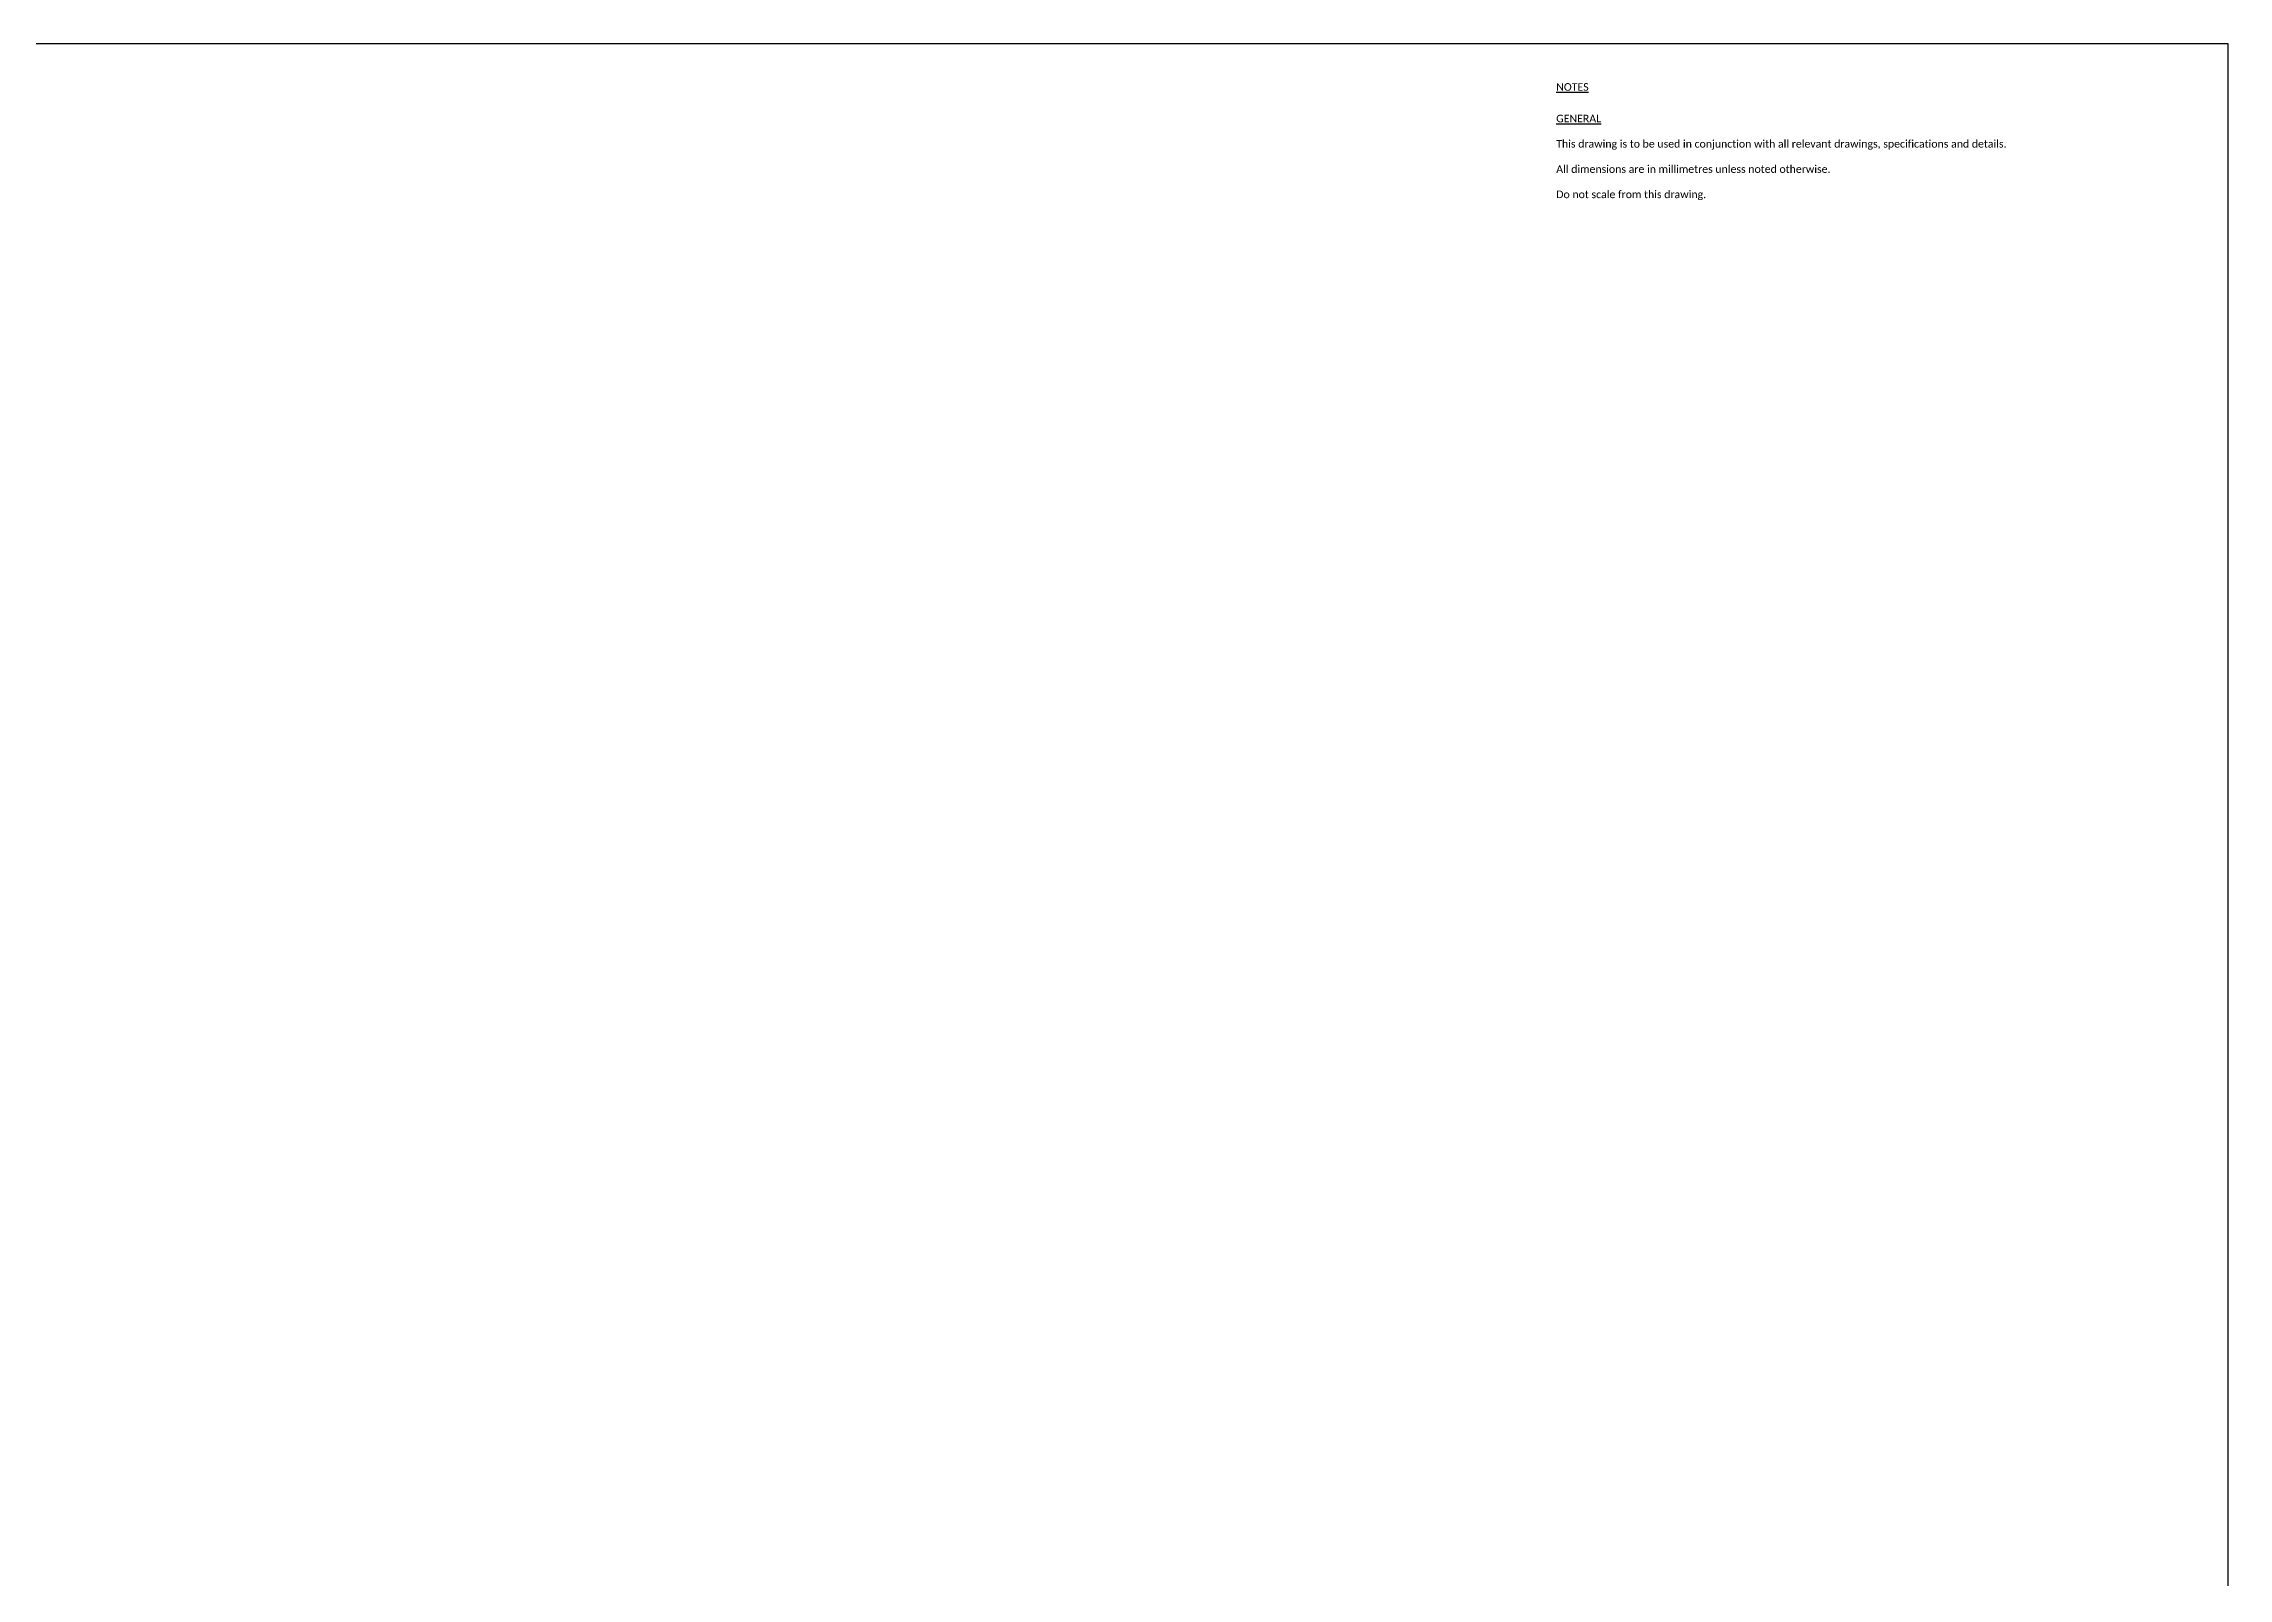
# Paper-space layout 'A0mask' of a CAD drawing. Extents: x 0 to 1153, y 0 to 810.
# Drawn here: x 576 to 1153, y 405 to 810 of the extents above; entities that cross this region are included whole.
import ezdxf
from ezdxf.enums import TextEntityAlignment as Align

# ---------------------------------------------------------------- set-up
doc = ezdxf.new("R2010")
doc.units = 0
doc.layers.get('0').update_dxf_attribs({"linetype": 'CONTINUOUS'})
doc.layers.get('Defpoints').update_dxf_attribs({"linetype": 'CONTINUOUS'})
doc.layers.add('JPP_Mask', color=7, linetype='CONTINUOUS')
doc.layers.add('JPP_Text', color=2, linetype='CONTINUOUS')
doc.styles.add('JPP', font='arial.ttf')
doc.styles.get("Standard").update_dxf_attribs({"font": 'calibri.ttf', "height": 2})

# ---------------------------------------------------------------- blocks, each defined once
blk = doc.blocks.new('A0mask')
at = {"layer": 'Defpoints'}
blk.add_lwpolyline([(0, 0), (1153, 0), (1153, 810), (0, 810)], close=True, dxfattribs=at)
at = {"color": 7, "style": 'JPP'}
for tag, p in [('Client', (1086, 115)), ('Project1', (1086, 90)), ('Project2', (1086, 82.5)), ('Project3', (1086, 75)), ('Title1', (1086, 57.5)), ('Title2', (1086, 50)), ('Title3', (1086, 42.5)), ('Status', (978, 7.5))]:
    blk.add_attdef(tag, text='', height=3.5, dxfattribs=at).set_placement(p, align=Align.MIDDLE_LEFT)
at = {"color": 2, "style": 'JPP'}
for tag, p in [('Scale', (1005.5, 25)), ('Drawn', (1050.5, 25)), ('Checked', (1095.5, 25)), ('Date', (1140.5, 25))]:
    blk.add_attdef(tag, text='', height=2, dxfattribs=at).set_placement(p, align=Align.MIDDLE_CENTER)
at = {"color": 6, "style": 'JPP'}
for tag, p in [('Ref', (1068, 7.5)), ('DrgNo.', (1110, 7.5))]:
    blk.add_attdef(tag, text='', height=4, dxfattribs=at).set_placement(p, align=Align.MIDDLE_LEFT)
blk.add_attdef('Rev', text='', height=4, dxfattribs=at).set_placement((1144.27, 7.5), align=Align.MIDDLE_CENTER)

psp = doc.layouts.new('A0mask')

# ---------------------------------------------------------------- block references
at = {"layer": 'JPP_Mask'}
psp.add_blockref('A0mask', (0, 0), dxfattribs=at)

# ---------------------------------------------------------------- texts
at = {"layer": 'JPP_Text', "ltscale": 250, "insert": (975.65, 799.58), "char_height": 2, "width": 120.3043, "attachment_point": 1}
psp.add_mtext('\\pt2,4,8,80,114;{\\LNOTES\\P\\H1.5x;\\P\\H0.6667x;GENERAL\\P\\P}This drawing is to be used in conjunction with all relevant drawings, specifications and details.\\P\\PAll dimensions are in millimetres unless noted otherwise.\\P\\PDo not scale from this drawing.', dxfattribs=at)

doc.saveas('drawing.dxf')
